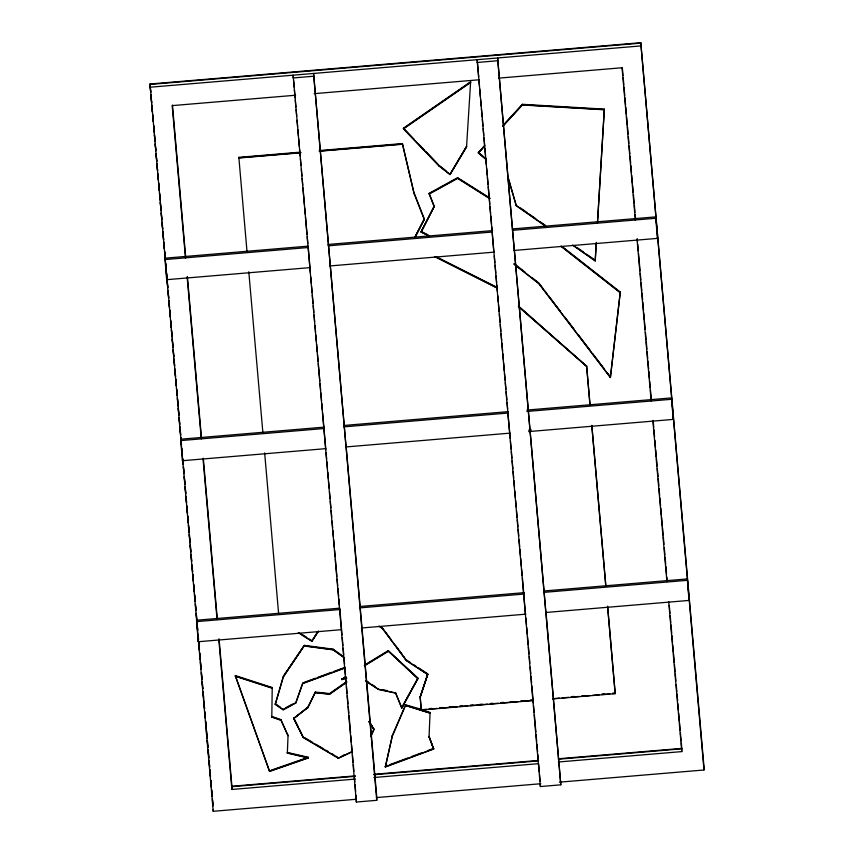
<?xml version="1.0" encoding="UTF-8"?>
<svg xmlns="http://www.w3.org/2000/svg" width="854" height="854" viewBox="0 0 854 854"><rect width="100%" height="100%" fill="white"/><g stroke="black" fill="none" stroke-linecap="round" stroke-linejoin="round"><path stroke-width="1.28" d="M356.011 795.277L356.364 799.259L213.222 811.3L150.016 84.002L640.778 42.7L704.016 767.223M309.906 267.633L166.658 279.685L164.907 258.186L308.166 246.133L310.386 272.842M166.658 279.685L166.669 278.297M325.716 448.649L182.468 460.712L180.706 440.589L180.717 439.202L323.976 427.149M182.468 460.712L182.478 459.313M341.525 629.676L198.277 641.728L196.527 620.228L339.785 608.165L342.006 634.917M198.277 641.728L198.288 640.34M213.222 811.3L213.244 809.443M355.328 779.083L231.914 789.47L231.946 786.246L355.36 775.859M299.519 152.225L238.842 157.339L238.832 158.011L300.832 152.791M235.352 675.599L235.341 676.272L272.202 688.207L272.212 687.534L235.352 675.599L269.576 771.429L308.273 757.978L308.283 757.295L287.35 752.427L287.35 753.1L308.273 757.978M280.902 719.591L280.902 720.264L271.807 717.125L271.818 716.442L280.902 719.591L288.054 735.785L280.902 720.029L271.807 716.89M345.197 667.721L302.807 683.307L295.762 703.002L283.197 709.813L275.287 704.401L275.298 703.728L280.24 707.112M275.287 704.401L283.528 675.962L304.291 645.346L333.135 649.168L343.532 656.619M283.197 709.813L283.197 709.14M346.18 446.866L376.806 797.529L376.774 800.315L356.331 802.034L293.125 75.173L293.349 77.831M351.688 751.99L338.43 758.277L303.223 737.525L293.691 718.556L307.728 707.379L315.318 692.071L329.591 693.555L346.692 681.567M295.762 703.002L302.369 684.075M302.807 682.858L302.796 683.531L345.197 667.945M303.223 737.525L299.658 729.732M283.517 676.646L304.291 645.346M376.774 800.315L313.567 73.455L346.051 446.941M293.691 718.556L307.728 707.379M298.356 632.739L311.859 641.301L317.656 631.779M315.318 692.071L315.307 692.743L329.58 694.238L346.681 682.239M329.58 694.238L329.591 693.555M344.568 658.039L333.124 649.851L333.135 649.168M338.43 758.277L336.166 756.26M346.831 678.151L341.781 679.603L345.187 676.859M356.331 802.034L356.364 799.259M369.355 721.449L373.967 729.711L369.035 721.779M364.423 665.149L388.196 650.673L417.958 678.14L401.807 708.105L395.498 692.445L395.487 693.117L378.343 689.434L378.354 688.751M532.843 700.579L421.268 709.973L420.157 697.259L427.758 674.5L406.312 660.58L382.069 627.626L383.627 629.708M433.64 749.054L429.06 736.436L433.64 749.054L385.325 766.999L392.349 735.507L405.586 704.849L421.278 709.3L430.064 712.503L430.064 713.175L405.586 705.521L405.586 704.849M417.948 678.813L388.196 650.673M392.349 735.507L392.338 736.191L405.586 705.287L430.064 712.941L405.586 705.287M319.311 150.56L402.426 143.568L402.415 144.251L319.311 151.243M403.462 128.858L403.462 128.185L470.629 81.77L470.618 82.443L403.462 128.858L439.02 165.975L449.973 174.579L466.551 146.952L470.629 81.77M406.312 660.58L403.974 656.779M402.426 143.568L414.19 193.911L402.426 144.016L319.311 151.009M429.252 236.184L421.097 232.085L434.216 206.209L429.156 193.356L457.616 177.685L489.822 198M414.777 237.946L424.321 218.944L414.19 193.228M420.157 697.259L427.758 673.817L418.118 667.561M421.268 709.973L421.278 709.3M429.156 193.356L429.146 194.029L457.605 178.358L457.616 177.685M427.758 674.5L406.323 660.345L382.058 628.064L379.955 626.612M421.097 232.085L434.216 206.209M439.02 165.975L439.031 165.292M449.973 174.579L466.551 146.269L466.551 146.952M546.026 612.414L560.811 784.826L540.368 786.545L477.162 59.695L478.667 76.913M486.321 159.762L478.347 152.962L484.645 145.426M560.811 784.826L497.604 57.965L514.279 250.435M508.247 178.262L516.286 205.739L546.56 226.908M516.286 205.739L508.61 179.052M522.36 104.989L522.37 104.305L604.322 109.12L604.312 109.792L522.36 104.989L502.6 126.52M561.121 246.176L620.26 292.506L610.386 377.543L538.693 283.304L514.129 264.057M540.368 786.545L540.401 783.769M518.453 305.978L586.613 366.377L518.442 306.661M572.5 245.045L595.206 260.929L596.252 243.016M610.386 377.543L620.26 292.068L562.167 246.539M552.762 698.903L615.19 693.651L607.674 606.852M620.26 292.068L620.25 292.741L560.897 246.23M559.413 782.168L703.984 769.998L640.778 42.7M514.172 250.446L657.42 238.383L655.68 216.884L512.432 228.936M657.42 238.383L657.431 236.996M528.658 431.58L673.23 419.41L671.49 397.911L526.907 410.069M673.23 419.41L673.24 418.022M558.367 761.992L681.78 751.605L681.812 748.382L558.399 758.768M545.791 612.478L689.039 600.426L687.299 578.927L544.051 590.979M689.039 600.426L689.05 599.038M703.984 769.998L704.016 766.775M271.807 717.125L272.212 687.534M287.35 753.1L288.065 735.102M429.05 737.109L430.064 712.503M597.448 223.129L604.322 109.12M595.206 260.929L596.327 242.365M597.522 222.478L604.322 109.558L522.37 104.754L502.6 126.296M385.325 766.999L392.349 735.956M283.528 675.962L275.287 704.166L283.197 709.589L295.762 702.767M420.157 697.024L427.758 674.265M370.924 735.892L373.977 729.038M370.914 736.564L373.977 729.476L369.344 721.897M307.718 708.051L315.318 692.509L329.591 694.003L346.681 682.015M414.788 237.263L424.321 218.944M414.777 237.711L424.31 219.382M434.206 206.657L421.097 231.85L428.089 235.373M401.818 707.432L417.958 678.14M401.807 707.881L417.948 678.588L388.196 651.122L364.423 665.586M466.551 146.717L449.973 174.344L439.031 165.74L403.462 128.634L470.618 82.208M318.371 631.117L311.859 641.066L299.487 633.22M311.859 641.301L318.371 631.352M283.517 676.411L304.28 645.795L333.124 649.616L343.532 657.068M502.611 125.848L522.37 104.305M478.347 152.962L484.634 146.109M307.718 707.827L293.701 718.321L303.223 737.29L338.44 758.042L351.688 751.766M345.187 677.307L341.781 679.378L345.571 678.279M341.781 679.603L346.308 676.848M364.423 665.821L388.186 651.356M285.482 707.902L292.346 704.176M342.059 755.886L344.461 754.744M385.335 766.316L387.812 765.397M390.289 764.479L407.636 758.042M411.35 756.655L421.257 752.972M427.448 750.677L433.64 748.371M385.325 766.764L433.64 748.819L429.05 736.885M304.056 682.399L315.275 678.279M317.773 677.361L331.48 672.311M333.978 671.393L345.197 667.273M270.835 770.319L308.283 757.295M269.586 771.205L308.273 757.744L287.35 752.865M341.792 678.93L345.571 677.841M640.778 43.148L150.016 84.439L150.71 92.413M149.984 87.225L640.746 45.924M293.093 77.96L313.546 76.23M477.13 62.47L497.583 60.751M295.601 95.232L172.188 105.618L185.521 258.314M314.176 93.662L478.731 79.817M498.64 78.141L622.054 67.754L635.387 220.46M238.832 157.776L300.843 152.567M328.064 244.457L492.534 230.612M164.897 259.573L308.145 247.521M328.043 245.845L492.512 232M512.411 230.334L655.659 218.272M329.804 265.957L494.274 252.122M343.874 425.473L508.343 411.639M180.706 440.589L323.954 428.537M343.852 426.861L508.322 413.026M526.897 411.457L671.468 399.298M528.669 430.181L531.316 429.957M345.614 446.973L510.084 433.138M359.673 606.5L524.153 592.655M196.516 621.616L339.764 609.553M359.662 607.888L524.132 594.042M544.03 592.366L687.278 580.314M361.423 628L525.893 614.154M429.242 708.628L431.9 708.404M439.874 707.731L442.521 707.507M449.172 706.952L451.819 706.728M459.794 706.055L462.452 705.831M470.415 705.158L473.073 704.934M479.713 704.379L482.371 704.155M490.345 703.482L493.004 703.258M500.967 702.586L503.625 702.362M510.265 701.807L512.923 701.582M520.897 700.91L523.555 700.686M530.195 700.131L532.853 699.906M571.369 696.661L574.027 696.437M581.99 695.775L584.648 695.551M601.921 694.099L604.579 693.875M612.542 693.202L615.2 692.978M426.584 709.29L421.268 709.738L420.168 696.586M429.242 709.066L437.205 708.404M439.863 708.179L457.136 706.728M459.794 706.504L467.757 705.831M470.415 705.607L487.687 704.155M490.335 703.931L498.309 703.258M500.967 703.034L518.229 701.582M520.887 701.358L532.843 700.355M552.762 698.679L559.413 698.113M562.06 697.889L568.711 697.334M571.358 697.11L579.332 696.437M581.99 696.213L589.954 695.54M592.612 695.316L599.252 694.761M601.91 694.537L609.884 693.864M612.542 693.64L615.2 693.416M373.935 774.29L538.49 760.444M355.36 776.297L231.936 786.683L219.072 638.845M373.935 774.738L538.49 760.893M558.399 759.217L681.812 748.83L681.353 743.076M373.903 777.514L538.458 763.668M376.368 797.572L540.838 783.726M304.28 646.019L333.124 649.851M382.026 689.541L386.926 690.598M272.202 687.972L235.341 676.037L269.576 771.429M421.107 231.402L428.089 234.925M435.999 256.627L497.391 287.542L497.391 288.214L434.494 256.542M435.668 256.894L497.391 287.979M304.366 737.514L312.318 742.201M315.724 744.208L323.677 748.894M325.95 750.239L328.214 751.573M331.63 753.58L333.893 754.925M489.822 198.438L457.605 178.123L429.146 193.794L434.206 206.881M457.605 178.358L489.822 198.672M302.86 634.917L306.234 637.052M309.618 639.198L311.859 640.617M406.323 659.896L410.614 662.683M413.827 664.775L415.973 666.163M366.569 680.958L368.714 682.367M371.928 684.502L375.141 686.627M366.569 681.396L378.343 689.199L395.498 692.882L401.807 708.105M365.491 680.916L378.343 689.434M378.909 626.121L382.058 628.298M520.62 208.088L527.11 212.625M529.266 214.13L535.757 218.667M540.08 221.698L545.482 225.477M577.912 248.151L583.314 251.93M586.559 254.204L593.05 258.741M516.286 205.504L545.482 225.915M573.589 245.568L595.206 260.694M514.14 263.608L525.391 272.437M532.554 278.052L538.693 282.855L543.528 289.196M514.129 264.292L538.693 283.539M440.023 166.082L446.001 170.768M478.357 152.279L486.332 159.09M486.321 159.538L478.357 152.727L484.645 145.874L483.983 137.878M518.442 306.426L586.613 366.142L589.965 404.796M403.462 128.185L414.414 139.608M418.972 144.358L424.438 150.069M426.263 151.969L438.123 164.342M545.14 291.31L546.752 293.424M548.364 295.537L560.448 311.379M564.473 316.663L574.144 329.334M578.169 334.619L590.253 350.46M592.676 353.631L603.949 368.416M607.173 372.643L610.396 376.86M538.693 283.304L610.386 377.308M385.976 632.835L391.452 640.116M395.37 645.325L402.415 654.698M369.035 721.555L373.977 729.476M293.701 717.872L298.462 727.362M414.19 193.677L424.31 219.617M622.32 67.637L623.014 75.6M623.249 77.81L623.826 84.898M624.06 87.108L624.754 95.52M624.989 97.73L625.566 104.818M625.801 107.028L626.377 114.105M626.612 116.763L627.306 124.737M627.541 126.947L628.117 134.025M628.341 136.683L628.928 143.323M629.163 145.981L629.857 153.944M630.092 156.154L630.668 163.242M630.903 165.452L631.48 172.54M631.714 175.187L632.408 183.162M632.643 185.371L633.22 192.449M633.454 194.669L634.148 203.081M634.383 205.291L634.96 212.368M635.195 214.578L635.536 219.008M637.276 238.928L637.511 241.586M637.735 244.244L638.322 250.884M638.546 253.531L640.062 270.803M640.286 273.451L640.874 280.091M641.098 282.749L641.802 290.712M642.037 292.922L642.614 300.01M642.848 302.22L643.542 310.632M643.777 312.842L644.354 319.93M644.589 322.139L645.165 329.228M645.517 332.761L646.094 339.849M646.329 342.059L646.905 349.147M647.129 351.795L647.716 358.434M647.94 361.093L648.645 369.056M648.88 371.276L649.456 378.354M649.68 381.012L650.268 387.652M650.492 390.31L651.196 398.274M653.171 420.403L653.748 427.491M653.983 429.701L654.559 436.778M654.911 440.322L655.488 447.4M655.723 449.62L656.299 456.698M656.534 458.908L657.11 465.996M657.334 468.654L658.039 476.617M658.274 478.827L658.85 485.915M659.074 488.573L659.662 495.203M659.886 497.861L660.59 505.835M660.825 508.045L661.402 515.122M661.636 517.332L662.33 525.744M662.565 527.964L663.142 535.042M663.377 537.251L663.953 544.34M664.305 547.873L664.882 554.961M665.117 557.171L665.693 564.259M665.928 566.469L666.504 573.557M666.857 577.091L667.198 581.521M669.28 605.422L669.984 613.385M670.219 615.595L670.796 622.683M671.03 624.893L671.724 633.305M671.959 635.515L672.536 642.603M672.771 644.813L673.347 651.901M673.582 654.111L674.276 662.523M674.511 664.732L675.087 671.81M675.322 674.03L675.898 681.108M676.251 684.652L676.827 691.729M677.062 693.939L677.638 701.027M677.862 703.685L678.45 710.325M678.674 712.983L679.378 720.947M679.613 723.157L680.19 730.245M680.414 732.892L681.108 740.866M637.02 239.056L651.164 401.049M652.904 420.969L666.931 581.638M668.671 601.558L681.78 751.605M586.613 365.693L590.093 405.447M591.822 425.324L605.828 585.652M591.822 425.772L605.817 586.324M607.557 606.201L615.19 693.651M514.407 250.361L545.898 612.478M478.891 79.571L479.478 86.19M479.702 88.848L480.396 96.801M480.631 99.448L481.208 106.077M481.442 108.725L482.136 116.678M482.371 119.325L482.948 125.954M483.183 128.602L483.759 135.231M484.912 148.489L485.488 155.108M485.723 157.766L486.3 164.384M486.652 168.366L487.228 174.985M487.463 177.643L488.04 184.272M488.274 186.919L489.78 204.149M490.004 206.796L490.58 213.425M490.815 216.073L491.509 224.026M491.744 226.673L493.836 252.154M494.306 256.04L494.882 262.637M495.117 265.274L495.8 273.184M496.035 275.821L496.612 282.418M496.836 285.055L497.412 291.652M497.765 295.612L498.341 302.199M498.565 304.835L499.142 311.432M499.376 314.069L500.07 321.99M500.295 324.627L500.871 331.224M501.106 333.861L501.682 340.447M501.906 343.084L502.6 351.005M502.835 353.641L503.412 360.239M503.636 362.875L504.33 370.785M504.554 373.422L505.13 380.019M505.365 382.656L505.942 389.253M506.176 391.89L506.86 399.8M507.095 402.437L507.671 409.034M507.884 413.058L510.233 438.38M510.457 441.016L511.151 448.926M511.386 451.574L511.962 458.16M512.186 460.797L512.88 468.718M513.115 471.355L513.692 477.952M513.916 480.588L514.492 487.175M514.834 491.135L515.41 497.733M515.645 500.369L516.222 506.966M516.563 510.916L517.14 517.513M517.375 520.15L517.951 526.747M518.175 529.384L518.752 535.981M519.104 539.931L519.68 546.528M519.905 549.165L520.481 555.762M520.716 558.399L521.41 566.309M521.634 568.956L522.21 575.543M522.445 578.179L525.456 614.197M525.925 618.104L526.502 624.733M526.737 627.38L527.313 634.01M527.548 636.657L528.242 644.61M528.477 647.257L529.053 653.886M529.288 656.545L529.864 663.163M530.206 667.145L530.793 673.763M531.017 676.421L531.604 683.051M531.828 685.698L533.334 702.927M533.569 705.575L534.145 712.204M534.38 714.851L535.885 732.081M536.109 734.728L536.696 741.357M536.92 744.005L537.614 751.958M537.849 754.616L538.426 761.234M538.66 763.892L539.354 771.845M539.589 774.493L540.166 781.122M293.584 80.479L294.16 87.108M294.395 89.755L295.089 97.708M295.324 100.356L295.9 106.985M296.135 109.632L296.712 116.261M297.053 120.233L297.64 126.862M297.865 129.509L298.441 136.138M298.676 138.786L299.37 146.739M299.605 149.397L300.181 156.015M300.416 158.673L300.992 165.292M301.345 169.273L301.921 175.903M302.145 178.55L302.732 185.179M302.957 187.827L304.462 205.056M304.697 207.703L305.273 214.333M305.508 216.98L307.013 234.209M307.237 236.857L307.824 243.486M310.728 276.803L311.304 283.4M311.539 286.037L312.116 292.634M312.34 295.27L313.034 303.181M313.269 305.817L313.845 312.415M314.069 315.051L314.646 321.648M314.998 325.598L315.564 332.195M315.799 334.832L316.375 341.429M316.61 344.066L317.293 351.976M317.528 354.623L318.104 361.21M318.328 363.847L319.834 381.001M320.058 383.638L320.634 390.225M320.869 392.872L321.563 400.782M321.787 403.419L322.364 410.016M322.598 412.653L325.844 449.909M326.079 452.545L326.655 459.142M326.89 461.779L327.466 468.376M327.808 472.326L328.384 478.923M328.609 481.56L329.185 488.157M329.537 492.117L330.114 498.715M330.338 501.351L330.914 507.938M331.149 510.575L331.726 517.172M332.067 521.132L332.644 527.729M332.879 530.366L333.455 536.952M333.679 539.6L334.373 547.51M334.608 550.147L335.184 556.744M335.408 559.381L336.903 576.525M337.138 579.161L337.714 585.759M337.938 588.395L338.632 596.305M338.867 598.942L339.444 605.539M342.24 637.564L342.934 645.517M343.169 648.175L343.746 654.794M343.97 657.452L344.557 664.07M344.899 668.052L345.475 674.681M345.71 677.329L346.286 683.958M346.521 686.605L347.098 693.234M347.332 695.882L348.026 703.835M348.261 706.482L348.838 713.111M349.072 715.759L350.567 732.988M350.802 735.636L351.378 742.265M351.613 744.923L352.307 752.865M352.542 755.523L353.118 762.142M353.353 764.8L353.93 771.418M354.271 775.4L354.858 782.029M355.083 784.677L355.67 791.306M238.842 157.339L247.052 252.122M248.792 271.775L262.915 433.042M264.655 452.93L278.65 613.994M172.455 105.042L185.67 256.873M187.41 276.781L201.437 437.461M203.305 458.256L217.332 619.374M187.143 276.909L201.298 438.913M203.038 458.822L217.065 619.502M218.805 639.422L231.914 789.47M150.016 84.002L150.71 91.965M150.945 94.623L151.638 102.597M151.873 105.255L152.45 111.895M152.685 114.553L153.261 121.204M153.613 125.186L154.19 131.826M154.425 134.484L155.001 141.123M155.236 143.782L155.812 150.432M156.165 154.414L156.741 161.054M156.976 163.712L157.552 170.352M157.905 174.344L158.374 179.66M158.716 183.642L159.303 190.282M159.527 192.94L160.114 199.59M160.338 202.238L160.926 208.888M161.267 212.87L161.854 219.51M162.079 222.168L162.666 228.819M162.89 231.477L163.594 239.44M163.819 242.098L164.406 248.738M164.641 251.396L165.217 258.047M165.676 263.352L166.146 268.668M166.487 272.661L166.957 277.977M167.309 281.959L167.768 287.275M168.121 291.257L168.697 297.897M168.932 300.555L169.508 307.205M169.743 309.853L170.32 316.503M170.672 320.485L171.248 327.125M171.483 329.783L172.06 336.433M172.294 339.091L172.988 347.055M173.223 349.713L173.8 356.364M174.035 359.011L174.611 365.661M174.963 369.643L175.54 376.283M175.775 378.941L176.351 385.592M176.703 389.573L177.162 394.89M177.515 398.871L178.091 405.511M178.326 408.169L178.902 414.82M179.137 417.478L179.724 424.118M179.948 426.776L180.653 434.75M180.877 437.397L181.464 444.048M181.923 449.364L182.276 453.346M182.735 458.662L183.204 463.978M183.429 466.626L184.016 473.276M184.357 477.258L184.944 483.898M185.169 486.556L185.756 493.206M186.097 497.188L186.567 502.504M186.909 506.486L187.496 513.126M187.731 515.784L188.307 522.434M188.542 525.093L189.118 531.732M189.353 534.39L190.047 542.365M190.282 545.012L190.858 551.663M191.093 554.321L191.67 560.961M192.022 564.942L192.598 571.593M192.833 574.251L193.41 580.891M193.762 584.873L194.338 591.512M194.573 594.17L195.15 600.821M195.502 604.803L195.961 610.119M196.313 614.101L196.89 620.751M197.242 624.733L197.701 630.049M198.171 635.365L198.512 639.347M198.747 642.005L199.441 649.979M199.676 652.637L200.252 659.277M200.487 661.935L201.074 668.575M201.416 672.557L202.003 679.208M202.227 681.866L202.814 688.505M203.156 692.487L203.626 697.803M203.967 701.785L204.554 708.436M204.896 712.417L205.366 717.734M205.707 721.715L206.294 728.366M206.519 731.024L207.106 737.664M207.341 740.322L207.917 746.962M208.152 749.62L208.846 757.594M209.081 760.252L209.657 766.892M209.892 769.55L210.468 776.19M210.821 780.172L211.397 786.822M211.632 789.48L212.208 796.12M212.561 800.102L213.02 805.418M150.934 95.072L151.638 103.046M151.863 105.704L152.45 112.344M152.685 115.002L153.261 121.642M153.603 125.634L154.19 132.274M154.425 134.932L155.001 141.572M155.236 144.23L155.812 150.87M156.047 153.528L156.741 161.502M156.976 164.16L157.552 170.8M157.787 173.458L158.364 180.098M158.598 182.756L159.292 190.73M159.527 193.388L160.104 200.028M160.338 202.686L161.032 210.66M161.267 213.319L161.844 219.958M162.079 222.616L162.655 229.256M162.89 231.914L163.584 239.889M163.819 242.547L164.395 249.187M164.63 251.845L165.206 258.484M165.676 263.801L166.135 269.117M166.487 273.099L166.946 278.415M167.181 281.073L167.768 287.713M167.992 290.371L168.697 298.345M168.921 301.003L169.508 307.643M169.732 310.301L170.32 316.941M170.661 320.933L171.248 327.573M171.473 330.231L172.06 336.871M172.284 339.529L172.988 347.503M173.213 350.161L173.8 356.801M174.035 359.459L174.611 366.099M174.846 368.757L175.54 376.731M175.775 379.389L176.351 386.029M176.586 388.687L177.162 395.327M177.397 397.985L178.091 405.96M178.326 408.618L178.902 415.257M179.137 417.916L179.714 424.555M179.948 427.213L180.642 435.188M180.877 437.846L181.454 444.486M181.806 448.478L182.382 455.118M182.735 459.1L183.194 464.416M183.429 467.074L184.005 473.714M184.24 476.372L184.934 484.346M185.169 487.004L185.745 493.644M185.98 496.302L186.556 502.942M186.791 505.6L187.485 513.574M187.72 516.232L188.296 522.872M188.531 525.53L189.118 532.181M189.342 534.828L190.047 542.802M190.271 545.46L190.858 552.1M191.082 554.758L191.67 561.409M192.011 565.391L192.598 572.031M192.823 574.689L193.41 581.328M193.634 583.987L194.338 591.961M194.563 594.619L195.15 601.259M195.385 603.917L195.961 610.567M196.196 613.215L196.89 621.189M197.231 625.181L197.701 630.487M198.053 634.479L198.512 639.795M198.747 642.454L199.441 650.417M199.676 653.075L200.252 659.715M200.487 662.373L201.064 669.024M201.416 673.005L201.992 679.645M202.227 682.303L202.804 688.954M203.038 691.601L204.544 708.873M204.779 711.531L205.355 718.182M205.59 720.84L207.095 738.102M207.33 740.76L207.906 747.41M208.141 750.068L208.835 758.032M209.07 760.69L209.646 767.34M209.881 769.988L210.468 776.638M210.81 780.62L211.397 787.26M211.621 789.918L212.208 796.568M212.432 799.227L213.02 805.866"/></g></svg>
